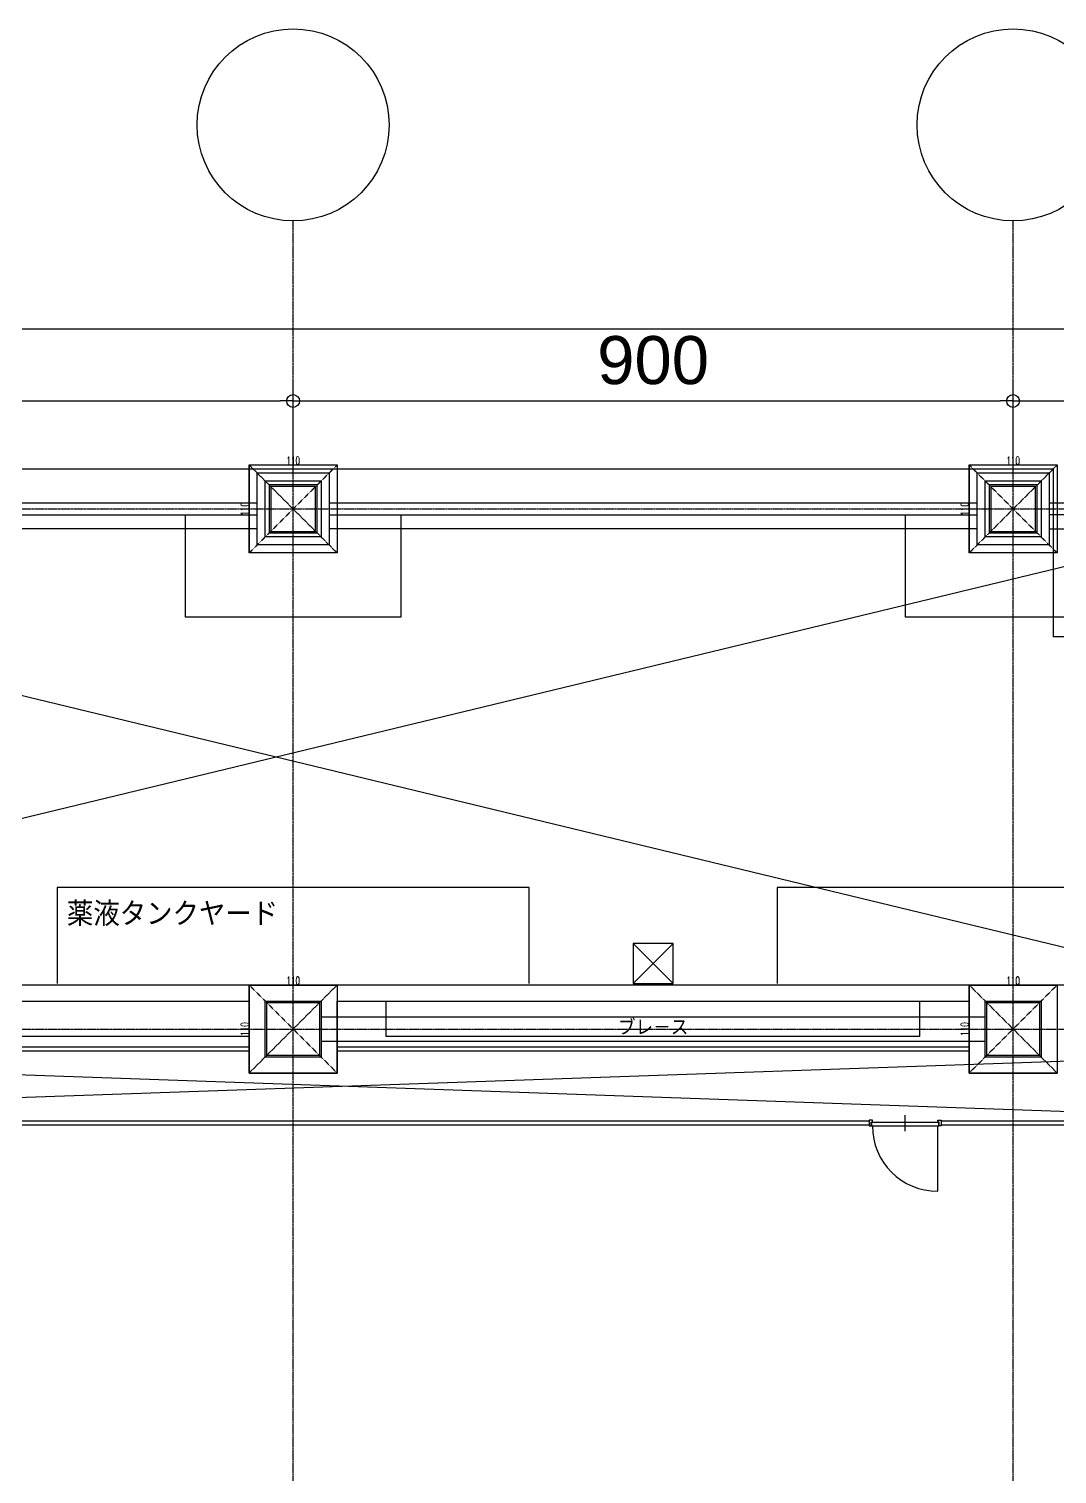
# Model space of a CAD drawing. Header units: millimetres. Extents: x -21841 to 195597, y -1659 to 112111.
# Drawn here: x 6930 to 8215, y 18194 to 20000 of the extents above; entities that cross this region are included whole.
import ezdxf
from ezdxf.enums import TextEntityAlignment as Align

# ---------------------------------------------------------------- set-up
doc = ezdxf.new("R2010")
doc.units = ezdxf.units.MM
doc.linetypes.add('X-N-FAB-L10$0$COL-CEN-LIN', pattern=[3.25, 2.5, -0.25, 0.25, -0.25])
doc.linetypes.add('X-N-FAB-L10$0$HIDDEN', pattern=[0.375, 0.25, -0.125])
for name, color, linetype in [('0-FMCS', 6, 'Continuous'), ('0-XREF', 7, 'Continuous'), ('X-N-FAB-L10$0$0-MC', 8, 'Continuous'), ('X-N-FAB-L10$0$0-NC', 8, 'Continuous'), ('X-N-FAB-L10$0$0-ND', 8, 'Continuous'), ('X-N-FAB-L10$0$08', 8, 'Continuous'), ('X-N-FAB-L10$0$CCL', 8, 'X-N-FAB-L10$0$COL-CEN-LIN'), ('X-N-FAB-L10$0$COL', 8, 'Continuous'), ('X-N-FAB-L10$0$COL-S', 8, 'Continuous'), ('X-N-FAB-L10$0$DIM', 8, 'Continuous')]:
    doc.layers.add(name, color=color, linetype=linetype)
doc.styles.add('X-N-FAB-L10$0$ATS', font='monotxt.shx', dxfattribs={"bigfont": 'BIGFONT.shx'})
doc.styles.add('X-N-FAB-L10$0$CHINA', font='simplex.shx', dxfattribs={"width": 0.75, "bigfont": 'chineset.shx'})
doc.styles.add('X-N-FAB-L10$0$COL-NUM', font='romanc')
doc.styles.add('X-N-FAB-L10$0$DIM', font='simplex.shx', dxfattribs={"width": 0.67, "bigfont": 'chineset.shx'})
doc.styles.add('X-N-FAB-L10$0$DimStyUse', font='romans.shx', dxfattribs={"width": 0.7})
doc.styles.add('X-N-FAB-L10$0$Gen-Text', font='arial.ttf', dxfattribs={"height": 2.5})
doc.dimstyles.new('X-N-FAB-L10$0$cirl', dxfattribs={"dimtxt": 200, "dimasz": 50, "dimexe": 50, "dimexo": 0, "dimgap": 20, "dimtad": 1, "dimdsep": 46, "dimtxsty": 'X-N-FAB-L10$0$DimStyUse', "dimblk": 'X-N-FAB-L10$0$_Origin', "dimcen": 10, "dimdle": 50, "dimclrt": 2, "dimazin": 0, "dimtfac": 1, "dimtix": 1, "dimtmove": 2, "dimatfit": 3, "dimfxl": 10, "dimtolj": 1, "dimarcsym": 0})
doc.dimstyles.new('X-N-FAB-L10$0$JJP_005_defpoint', dxfattribs={"dimtxt": 20, "dimasz": 0.5, "dimexe": 0.5, "dimexo": 0.5, "dimgap": 0.5, "dimtad": 1, "dimdsep": 46, "dimtxsty": 'X-N-FAB-L10$0$DIM', "dimblk": 'X-N-FAB-L10$0$_None', "dimcen": 10, "dimclrd": 256, "dimclre": 256, "dimclrt": 256, "dimadec": 0, "dimazin": 0, "dimtfac": 1, "dimtix": 1, "dimtmove": 2, "dimatfit": 3, "dimldrblk": 'X-N-FAB-L10$0$_None', "dimfxl": 0.5, "dimtolj": 1, "dimtzin": 0, "dimarcsym": 0})

# ---------------------------------------------------------------- blocks, each defined once
blk = doc.blocks.new('X-N-FAB-L10$0$_Origin')
at = {"color": 0, "linetype": 'ByBlock', "lineweight": -2}
blk.add_line((0, 0), (-1, 0), dxfattribs=at)
blk.add_circle((0, 0), 0.5, dxfattribs=at)
blk = doc.blocks.new('*D738')
at = {"layer": 'DEFPOINTS', "color": 0, "transparency": 16777216}
for p in [(27010, 19625), (60, 19535), (27010, 19535)]:
    blk.add_point(p, dxfattribs=at)
at = {"layer": 'X-N-FAB-L10$0$DIM', "color": 0, "lineweight": -2, "transparency": 16777216}
for p, q in [((60, 19535), (60, 19645)), ((27010, 19535), (27010, 19645)), ((76, 19625), (26994, 19625))]:
    blk.add_line(p, q, dxfattribs=at)
at = {"layer": 'X-N-FAB-L10$0$DIM', "color": 0, "lineweight": -2, "transparency": 16777216, "xscale": 16, "yscale": 16, "zscale": 16, "rotation": 180}
blk.add_blockref('X-N-FAB-L10$0$_Origin', (60, 19625), dxfattribs=at)
at = {"layer": 'X-N-FAB-L10$0$DIM', "color": 0, "lineweight": -2, "transparency": 16777216, "xscale": 16, "yscale": 16, "zscale": 16}
blk.add_blockref('X-N-FAB-L10$0$_Origin', (27010, 19625), dxfattribs=at)
at = {"layer": 'X-N-FAB-L10$0$DIM', "color": 2, "transparency": 16777216, "insert": (13535, 19675.6), "char_height": 2.5, "attachment_point": 5, "style": 'X-N-FAB-L10$0$Gen-Text'}
blk.add_mtext('\\A1;{\\H24x;26950}', dxfattribs=at)
blk = doc.blocks.new('*D1147')
at = {"layer": 'DEFPOINTS', "lineweight": -2, "transparency": 16777216}
blk.add_line((7205, 18805), (7315, 18805), dxfattribs=at)
at = {"layer": 'DEFPOINTS', "color": 0, "transparency": 16777216}
for p in [(7205, 18805), (7315, 18805), (7315, 18805)]:
    blk.add_point(p, dxfattribs=at)
at = {"layer": 'DEFPOINTS', "transparency": 16777216, "insert": (7260, 18810.5), "char_height": 10, "attachment_point": 5, "style": 'X-N-FAB-L10$0$DIM'}
blk.add_mtext('\\A1;110', dxfattribs=at)
blk = doc.blocks.new('X-N-FAB-L10$0$_None')
blk = doc.blocks.new('*D1148')
at = {"layer": 'DEFPOINTS', "lineweight": -2, "transparency": 16777216}
blk.add_line((7205, 18805), (7205, 18695), dxfattribs=at)
at = {"layer": 'DEFPOINTS', "color": 0, "transparency": 16777216}
for p in [(7205, 18805), (7205, 18695), (7205, 18695)]:
    blk.add_point(p, dxfattribs=at)
at = {"layer": 'DEFPOINTS', "transparency": 16777216, "insert": (7199.5, 18750), "char_height": 10, "attachment_point": 5, "rotation": 90, "style": 'X-N-FAB-L10$0$DIM'}
blk.add_mtext('\\A1;110', dxfattribs=at)
blk = doc.blocks.new('*D1149')
at = {"layer": 'DEFPOINTS', "lineweight": -2, "transparency": 16777216}
blk.add_line((8105, 18805), (8215, 18805), dxfattribs=at)
at = {"layer": 'DEFPOINTS', "color": 0, "transparency": 16777216}
for p in [(8105, 18805), (8215, 18805), (8215, 18805)]:
    blk.add_point(p, dxfattribs=at)
at = {"layer": 'DEFPOINTS', "transparency": 16777216, "insert": (8160, 18810.5), "char_height": 10, "attachment_point": 5, "style": 'X-N-FAB-L10$0$DIM'}
blk.add_mtext('\\A1;110', dxfattribs=at)
blk = doc.blocks.new('*D1150')
at = {"layer": 'DEFPOINTS', "lineweight": -2, "transparency": 16777216}
blk.add_line((8105, 18805), (8105, 18695), dxfattribs=at)
at = {"layer": 'DEFPOINTS', "color": 0, "transparency": 16777216}
for p in [(8105, 18805), (8105, 18695), (8105, 18695)]:
    blk.add_point(p, dxfattribs=at)
at = {"layer": 'DEFPOINTS', "transparency": 16777216, "insert": (8099.5, 18750), "char_height": 10, "attachment_point": 5, "rotation": 90, "style": 'X-N-FAB-L10$0$DIM'}
blk.add_mtext('\\A1;110', dxfattribs=at)
blk = doc.blocks.new('*D1205')
at = {"layer": 'DEFPOINTS', "lineweight": -2, "transparency": 16777216}
blk.add_line((7205, 19455), (7315, 19455), dxfattribs=at)
at = {"layer": 'DEFPOINTS', "color": 0, "transparency": 16777216}
for p in [(7205, 19455), (7315, 19455), (7315, 19455)]:
    blk.add_point(p, dxfattribs=at)
at = {"layer": 'DEFPOINTS', "transparency": 16777216, "insert": (7260, 19460.5), "char_height": 10, "attachment_point": 5, "style": 'X-N-FAB-L10$0$DIM'}
blk.add_mtext('\\A1;110', dxfattribs=at)
blk = doc.blocks.new('*D1206')
at = {"layer": 'DEFPOINTS', "lineweight": -2, "transparency": 16777216}
blk.add_line((7205, 19455), (7205, 19345), dxfattribs=at)
at = {"layer": 'DEFPOINTS', "color": 0, "transparency": 16777216}
for p in [(7205, 19455), (7205, 19345), (7205, 19345)]:
    blk.add_point(p, dxfattribs=at)
at = {"layer": 'DEFPOINTS', "transparency": 16777216, "insert": (7199.5, 19400), "char_height": 10, "attachment_point": 5, "rotation": 90, "style": 'X-N-FAB-L10$0$DIM'}
blk.add_mtext('\\A1;110', dxfattribs=at)
blk = doc.blocks.new('*D1207')
at = {"layer": 'DEFPOINTS', "lineweight": -2, "transparency": 16777216}
blk.add_line((8105, 19455), (8215, 19455), dxfattribs=at)
at = {"layer": 'DEFPOINTS', "color": 0, "transparency": 16777216}
for p in [(8105, 19455), (8215, 19455), (8215, 19455)]:
    blk.add_point(p, dxfattribs=at)
at = {"layer": 'DEFPOINTS', "transparency": 16777216, "insert": (8160, 19460.5), "char_height": 10, "attachment_point": 5, "style": 'X-N-FAB-L10$0$DIM'}
blk.add_mtext('\\A1;110', dxfattribs=at)
blk = doc.blocks.new('*D1208')
at = {"layer": 'DEFPOINTS', "lineweight": -2, "transparency": 16777216}
blk.add_line((8105, 19455), (8105, 19345), dxfattribs=at)
at = {"layer": 'DEFPOINTS', "color": 0, "transparency": 16777216}
for p in [(8105, 19455), (8105, 19345), (8105, 19345)]:
    blk.add_point(p, dxfattribs=at)
at = {"layer": 'DEFPOINTS', "transparency": 16777216, "insert": (8099.5, 19400), "char_height": 10, "attachment_point": 5, "rotation": 90, "style": 'X-N-FAB-L10$0$DIM'}
blk.add_mtext('\\A1;110', dxfattribs=at)
blk = doc.blocks.new('X-N-FAB-L10')
at = {"layer": 'DEFPOINTS', "color": 8, "linetype": 'X-N-FAB-L10$0$HIDDEN', "ltscale": 0.1}
for p, q in [((7315, 19455), (7205, 19345)), ((7205, 19455), (7315, 19345)), ((7315, 19455), (7205, 19345)), ((7205, 19455), (7315, 19345)), ((8215, 19455), (8105, 19345)), ((8105, 19455), (8215, 19345)), ((8215, 19455), (8105, 19345)), ((8105, 19455), (8215, 19345)), ((7315, 18805), (7205, 18695)), ((7205, 18805), (7315, 18695)), ((7315, 18805), (7205, 18695)), ((7205, 18805), (7315, 18695)), ((8215, 18805), (8105, 18695)), ((8105, 18805), (8215, 18695)), ((8215, 18805), (8105, 18695)), ((8105, 18805), (8215, 18695))]:
    blk.add_line(p, q, dxfattribs=at)
at = {"layer": 'DEFPOINTS', "color": 8}
for p, q in [((7205, 19455), (7315, 19455)), ((7205, 19455), (7205, 19345)), ((8105, 19455), (8215, 19455)), ((8105, 19455), (8105, 19345)), ((7205, 18805), (7315, 18805)), ((7205, 18805), (7205, 18695)), ((8105, 18805), (8215, 18805)), ((8105, 18805), (8105, 18695))]:
    blk.add_line(p, q, dxfattribs=at)
at = {"layer": 'X-N-FAB-L10$0$0-MC', "color": 8}
for centre in [(7260, 19880), (8160, 19880)]:
    blk.add_circle(centre, 120, dxfattribs=at)
at = {"layer": 'X-N-FAB-L10$0$08', "color": 8}
for p, q in [((3610, 19450), (8210, 19450)), ((7215, 19355), (7215, 19445)), ((7215, 19445), (7305, 19445)), ((7305, 19445), (7305, 19355)), ((8115, 19355), (8115, 19445)), ((8115, 19445), (8205, 19445)), ((8205, 19445), (8205, 19355)), ((8210, 19450), (8210, 19240)), ((7290, 19430), (7230, 19430)), ((7230, 19430), (7230, 19370)), ((7288, 19428), (7232, 19428)), ((7232, 19428), (7232, 19372)), ((7288, 19372), (7288, 19428)), ((7290, 19370), (7290, 19430)), ((8190, 19430), (8130, 19430)), ((8130, 19430), (8130, 19370)), ((8188, 19428), (8132, 19428)), ((8132, 19428), (8132, 19372)), ((8188, 19372), (8188, 19428)), ((8190, 19370), (8190, 19430)), ((6405, 19407.5), (7215, 19407.5)), ((7305, 19407.5), (8115, 19407.5)), ((8205, 19407.5), (8420, 19407.5)), ((6405, 19392.5), (7215, 19392.5)), ((7125, 19392.5), (7125, 19265)), ((7305, 19392.5), (8115, 19392.5)), ((7395, 19265), (7395, 19392.5)), ((8025, 19392.5), (8025, 19265)), ((8420, 19392.5), (8205, 19392.5)), ((6060, 19375), (8420, 18805)), ((8420, 19375), (6060, 18805)), ((7215, 19375), (6405, 19375)), ((7230, 19370), (7290, 19370)), ((7232, 19372), (7288, 19372)), ((8115, 19375), (7305, 19375)), ((8130, 19370), (8190, 19370)), ((8132, 19372), (8188, 19372)), ((8205, 19375), (8420, 19375)), ((7305, 19355), (7215, 19355)), ((8205, 19355), (8115, 19355)), ((7125, 19265), (7395, 19265)), ((8025, 19265), (8295, 19265)), ((8420, 19240), (8210, 19240)), ((7555, 18927), (6965, 18927)), ((6965, 18927), (6965, 18807)), ((7555, 18807), (7555, 18927)), ((8420, 18927), (7865, 18927)), ((7865, 18927), (7865, 18807)), ((7685, 18857), (7735, 18807)), ((7735, 18857), (7685, 18807)), ((7735, 18857), (7685, 18857)), ((7685, 18857), (7685, 18807)), ((7735, 18807), (7735, 18857)), ((8440, 18805), (6040, 18805)), ((7685, 18807), (7735, 18807)), ((6415, 18785), (7205, 18785)), ((7205, 18785), (7205, 18695)), ((7225, 18715), (7225, 18785)), ((7225, 18785), (7295, 18785)), ((7227, 18717), (7227, 18783)), ((7227, 18783), (7293, 18783)), ((7293, 18783), (7293, 18717)), ((7295, 18785), (7295, 18715)), ((7315, 18785), (8105, 18785)), ((7315, 18695), (7315, 18785)), ((7376.5, 18740.5), (7376.5, 18785)), ((8043.5, 18740.5), (8043.5, 18785)), ((8105, 18785), (8105, 18695)), ((8125, 18715), (8125, 18785)), ((8125, 18785), (8195, 18785)), ((8125, 18715), (8125, 18785)), ((8125, 18785), (8195, 18785)), ((8127, 18717), (8127, 18783)), ((8127, 18783), (8193, 18783)), ((8127, 18717), (8127, 18783)), ((8127, 18783), (8193, 18783)), ((8193, 18783), (8193, 18717)), ((8193, 18783), (8193, 18717)), ((8195, 18785), (8195, 18715)), ((8195, 18785), (8195, 18715)), ((8125, 18765), (7295, 18765)), ((7295, 18765), (7295, 18735)), ((8125, 18735), (8125, 18765)), ((7205, 18740.5), (6415, 18740.5)), ((7295, 18735), (8125, 18735)), ((8043.5, 18740.5), (7376.5, 18740.5)), ((6075, 18722.5), (8575, 18635)), ((6075, 18635), (8575, 18722.5)), ((7205, 18727.5), (6415, 18727.5)), ((7205, 18722.5), (6415, 18722.5)), ((7295, 18715), (7225, 18715)), ((7293, 18717), (7227, 18717)), ((8105, 18727.5), (7315, 18727.5)), ((8105, 18722.5), (7315, 18722.5)), ((8195, 18715), (8125, 18715)), ((8195, 18715), (8125, 18715)), ((8193, 18717), (8127, 18717)), ((8193, 18717), (8127, 18717)), ((7205, 18695), (7315, 18695)), ((8105, 18695), (8215, 18695)), ((8025, 18622.5), (8025, 18642.5)), ((7980, 18635), (6075, 18635)), ((7980, 18630), (6075, 18630)), ((7984.1, 18636), (7980, 18636)), ((7980, 18636), (7980, 18629)), ((7980, 18629), (7982.5, 18629)), ((7982.5, 18629), (7982.5, 18633.5)), ((7982.5, 18633.5), (7984.1, 18633.5)), ((8067, 18633), (7983, 18633)), ((7983, 18633), (7983, 18629)), ((7983, 18629), (8067, 18629)), ((7984.1, 18633.5), (7984.1, 18636)), ((8065.9, 18633.5), (8065.9, 18636)), ((8065.9, 18636), (8070, 18636)), ((8067.5, 18633.5), (8065.9, 18633.5)), ((8065.9, 18547.2), (8065.9, 18629)), ((8067, 18629), (8067, 18633)), ((8067.5, 18629), (8067.5, 18633.5)), ((8070, 18629), (8067.5, 18629)), ((8070, 18636), (8070, 18629)), ((8575, 18635), (8070, 18635)), ((8580, 18630), (8070, 18630))]:
    blk.add_line(p, q, dxfattribs=at)
blk.add_arc((8065.9, 18629), 81.8, 180, 270, dxfattribs=at)
at = {"layer": 'X-N-FAB-L10$0$CCL', "color": 8}
for p, q in [((7260, 10600), (7260, 19760)), ((8160, 10600), (8160, 19760)), ((-720, 19400), (27370, 19400)), ((-720, 18750), (27370, 18750))]:
    blk.add_line(p, q, dxfattribs=at)
at = {"layer": 'X-N-FAB-L10$0$COL', "color": 8, "ltscale": 0.1}
for p, q in [((7205, 19455), (7315, 19455)), ((7205, 19345), (7205, 19455)), ((7315, 19455), (7315, 19345)), ((8105, 19455), (8215, 19455)), ((8105, 19345), (8105, 19455)), ((8215, 19455), (8215, 19345)), ((7315, 19345), (7205, 19345)), ((8215, 19345), (8105, 19345)), ((7205, 18805), (7315, 18805)), ((7205, 18695), (7205, 18805)), ((7315, 18805), (7315, 18695)), ((8105, 18805), (8215, 18805)), ((8105, 18695), (8105, 18805)), ((8215, 18805), (8215, 18695)), ((7315, 18695), (7205, 18695)), ((8215, 18695), (8105, 18695))]:
    blk.add_line(p, q, dxfattribs=at)
for points in [[(7205, 19455), (7315, 19455), (7315, 19345), (7205, 19345)], [(8105, 19455), (8215, 19455), (8215, 19345), (8105, 19345)], [(7205, 18805), (7315, 18805), (7315, 18695), (7205, 18695)], [(8105, 18805), (8215, 18805), (8215, 18695), (8105, 18695)]]:
    blk.add_lwpolyline(points, close=True, dxfattribs=at)
at = {"layer": 'X-N-FAB-L10$0$COL-S', "color": 8}
for p, q in [((7225, 19435), (7295, 19435)), ((7225, 19365), (7225, 19435)), ((7225, 19435), (7295, 19435)), ((7225, 19365), (7225, 19435)), ((7295, 19435), (7295, 19365)), ((7295, 19435), (7295, 19365)), ((8125, 19435), (8195, 19435)), ((8125, 19365), (8125, 19435)), ((8125, 19435), (8195, 19435)), ((8125, 19365), (8125, 19435)), ((8195, 19435), (8195, 19365)), ((8195, 19435), (8195, 19365)), ((7295, 19365), (7225, 19365)), ((7295, 19365), (7225, 19365)), ((8195, 19365), (8125, 19365)), ((8195, 19365), (8125, 19365)), ((7225, 18785), (7295, 18785)), ((7225, 18715), (7225, 18785)), ((7225, 18785), (7295, 18785)), ((7225, 18715), (7225, 18785)), ((7295, 18785), (7295, 18715)), ((7295, 18785), (7295, 18715)), ((8125, 18785), (8195, 18785)), ((8125, 18715), (8125, 18785)), ((8125, 18785), (8195, 18785)), ((8125, 18715), (8125, 18785)), ((8195, 18785), (8195, 18715)), ((8195, 18785), (8195, 18715)), ((7295, 18715), (7225, 18715)), ((7295, 18715), (7225, 18715)), ((8195, 18715), (8125, 18715)), ((8195, 18715), (8125, 18715))]:
    blk.add_line(p, q, dxfattribs=at)
at = {"layer": 'X-N-FAB-L10$0$DIM', "color": 8}
for p, q in [((7260, 19445), (7260, 19555)), ((7260, 19445), (7260, 19555)), ((8160, 19445), (8160, 19555)), ((8160, 19445), (8160, 19555)), ((6376, 19535), (7244, 19535)), ((7276, 19535), (8144, 19535)), ((8176, 19535), (9044, 19535))]:
    blk.add_line(p, q, dxfattribs=at)
at = {"layer": 'X-N-FAB-L10$0$DIM', "color": 8, "xscale": 16, "yscale": 16, "zscale": 16}
for p in [(7260, 19535), (8160, 19535)]:
    blk.add_blockref('X-N-FAB-L10$0$_Origin', p, dxfattribs=at)
at = {"layer": 'X-N-FAB-L10$0$DIM', "color": 8, "xscale": 16, "yscale": 16, "zscale": 16, "rotation": 180}
for p in [(7260, 19535), (8160, 19535)]:
    blk.add_blockref('X-N-FAB-L10$0$_Origin', p, dxfattribs=at)
at = {"layer": 'DEFPOINTS', "color": 8, "char_height": 10, "attachment_point": 5, "style": 'X-N-FAB-L10$0$DIM'}
for insert in [(7260, 19460.5), (8160, 19460.5), (7260, 18810.5), (8160, 18810.5)]:
    blk.add_mtext('\\A1;110', dxfattribs=dict(at, insert=insert))
at = {"layer": 'DEFPOINTS', "color": 8, "char_height": 10, "attachment_point": 5, "rotation": 90, "style": 'X-N-FAB-L10$0$DIM'}
for insert in [(7199.5, 19400), (8099.5, 19400), (7199.5, 18750), (8099.5, 18750)]:
    blk.add_mtext('\\A1;110', dxfattribs=dict(at, insert=insert))
at = {"layer": 'X-N-FAB-L10$0$0-NC', "color": 8, "style": 'X-N-FAB-L10$0$COL-NUM'}
for p in [(1860, 19880), (2760, 19880), (3660, 19880), (4560, 19880), (5460, 19880), (6360, 19880), (7260, 19880), (8160, 19880), (9060, 19880), (9960, 19880), (10860, 19880), (11760, 19880), (12660, 19880), (13560, 19880), (14460, 19880), (15360, 19880), (16260, 19880), (17160, 19880), (18060, 19880), (18960, 19880), (19860, 19880), (20760, 19880), (21660, 19880), (22560, 19880), (-840, 13950), (-840, 13350), (-840, 12750), (-840, 12150), (-840, 11550), (-840, 10750)]:
    blk.add_attdef('GRID-Y', text='', height=120, dxfattribs=at).set_placement(p, align=Align.MIDDLE_CENTER)
at = {"layer": 'X-N-FAB-L10$0$0-ND', "color": 8, "style": 'X-N-FAB-L10$0$CHINA'}
blk.add_attdef('NO', text='', height=33.333, dxfattribs=at).set_placement((23327.5, 11380), align=Align.MIDDLE)
at = {"layer": 'X-N-FAB-L10$0$08', "color": 8, "style": 'X-N-FAB-L10$0$ATS'}
for s, height, p in [('薬液タンクヤード', 30, (7109.235, 18893.785)), ('ブレ－ス', 20, (7710, 18752))]:
    blk.add_text(s, height=height, dxfattribs=at).set_placement(p, align=Align.MIDDLE_CENTER)
at = {"layer": 'X-N-FAB-L10$0$DIM', "color": 8, "insert": (7710, 19585.634), "char_height": 2.5, "attachment_point": 5, "style": 'X-N-FAB-L10$0$Gen-Text'}
blk.add_mtext('\\A1;{\\H24x;900}', dxfattribs=at)
at = {"layer": 'DEFPOINTS', "color": 8}
for base, p1, p2, picture, middle in [((7205, 19345), (7205, 19455), (7205, 19345), '*D1206', (7199.5, 19400)), ((8105, 19345), (8105, 19455), (8105, 19345), '*D1208', (8099.5, 19400)), ((7205, 18695), (7205, 18805), (7205, 18695), '*D1148', (7199.5, 18750)), ((8105, 18695), (8105, 18805), (8105, 18695), '*D1150', (8099.5, 18750))]:
    dim = blk.add_linear_dim(base=base, p1=p1, p2=p2, angle=90, dimstyle='X-N-FAB-L10$0$JJP_005_defpoint', override={"dimtxt": 10}, dxfattribs=at)
    dim.commit()
    dim.dimension.update_dxf_attribs({"geometry": picture, "text_midpoint": middle})
for base, p1, p2, picture, middle in [((7315, 19455), (7205, 19455), (7315, 19455), '*D1205', (7260, 19460.5)), ((8215, 19455), (8105, 19455), (8215, 19455), '*D1207', (8160, 19460.5)), ((7315, 18805), (7205, 18805), (7315, 18805), '*D1147', (7260, 18810.5)), ((8215, 18805), (8105, 18805), (8215, 18805), '*D1149', (8160, 18810.5))]:
    dim = blk.add_linear_dim(base=base, p1=p1, p2=p2, dimstyle='X-N-FAB-L10$0$JJP_005_defpoint', override={"dimtxt": 10}, dxfattribs=at)
    dim.commit()
    dim.dimension.update_dxf_attribs({"geometry": picture, "text_midpoint": middle})
at = {"layer": 'X-N-FAB-L10$0$DIM', "color": 8}
dim = blk.add_linear_dim(base=(27010, 19625), p1=(60, 19535), p2=(27010, 19535), text='{\\H24x;<>}', dimstyle='X-N-FAB-L10$0$cirl', override={"dimtxt": 60, "dimasz": 16, "dimexe": 20, "dimgap": 20, "dimtxsty": 'X-N-FAB-L10$0$Gen-Text'}, dxfattribs=at)
dim.commit()
dim.dimension.update_dxf_attribs({"geometry": '*D738', "text_midpoint": (13535, 19675.634)})

msp = doc.modelspace()

# ---------------------------------------------------------------- block references
at = {"layer": '0-FMCS', "color": 5}
msp.add_blockref('X-N-FAB-L10', (0, 0), dxfattribs=at)
at = {"layer": '0-XREF'}
msp.add_blockref('X-N-FAB-L10', (0, 0), dxfattribs=at)

doc.saveas('drawing.dxf')
